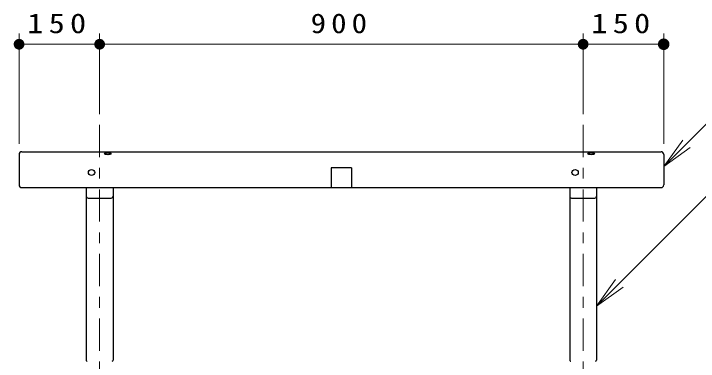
# Model space of a CAD drawing. Units: millimetres on the paper, scale 1:20. Extents: x -365 to 12, y -38 to 257.
# Drawn here: x -286.5 to -222.8, y 111.1 to 143.4 of the extents above; entities that cross this region are included whole.
import ezdxf

# ---------------------------------------------------------------- set-up
doc = ezdxf.new("R2010")
doc.units = ezdxf.units.MM
doc.linetypes.add('USER1', pattern=[4.5, 2.5, -2])
doc.linetypes.add('USER2', pattern=[6, 3, -1, 1, -1])
doc.layers.add('LY_1', color=7, linetype='Continuous', lineweight=25)
doc.styles.add('ＭＳ ゴシック', font='')
doc.styles.get('ＭＳ ゴシック').set_extended_font_data('MS Gothic')

# ---------------------------------------------------------------- blocks, each defined once
blk = doc.blocks.new('open_arrow')
at = {"color": 0, "linetype": 'Continuous', "lineweight": -2}
blk.add_lwpolyline([(7.5, 1.25), (0, 0), (7.5, -1.25)], dxfattribs=at)
blk = doc.blocks.new('filled_dot')
at = {"color": 0, "linetype": 'Continuous', "lineweight": -2, "const_width": 1.25}
blk.add_lwpolyline([(-0.625, 0, 1), (0.625, 0, 1)], format="xyb", close=True, dxfattribs=at)

msp = doc.modelspace()

# ---------------------------------------------------------------- linework, layer by layer
at = {"layer": 'LY_1', "lineweight": 13}
for p, q in [((-285.979, 131.322), (-285.979, 141.572)), ((-278.479, 134.072), (-278.479, 141.572)), ((-233.479, 134.072), (-233.479, 141.572)), ((-225.979, 131.322), (-225.979, 141.572)), ((-285.979, 140.572), (-278.479, 140.572)), ((-278.479, 140.572), (-233.479, 140.572)), ((-233.479, 140.572), (-225.979, 140.572)), ((-225.978, 129.19), (-215.372, 139.796)), ((-232.228, 116.207), (-221.622, 126.814))]:
    msp.add_line(p, q, dxfattribs=at)
at = {"layer": 'LY_1', "linetype": 'USER2', "lineweight": 13}
for p, q in [((-278.479, 133.072), (-278.479, 93.086)), ((-233.479, 133.072), (-233.479, 108.086))]:
    msp.add_line(p, q, dxfattribs=at)
at = {"layer": 'LY_1'}
for p, q in [((-285.979, 130.322), (-285.979, 127.485)), ((-285.729, 130.572), (-226.229, 130.572)), ((-225.979, 130.322), (-225.979, 127.485)), ((-285.729, 127.235), (-226.229, 127.235)), ((-279.729, 127.235), (-279.729, 111.186)), ((-277.229, 127.235), (-277.229, 111.186)), ((-234.729, 127.235), (-234.729, 111.186)), ((-232.229, 127.235), (-232.229, 111.186)), ((-279.554, 126.263), (-277.404, 126.263)), ((-234.553, 126.263), (-232.404, 126.263))]:
    msp.add_line(p, q, dxfattribs=at)
at = {"layer": 'LY_1', "linetype": 'USER1'}
for p, q in [((-256.929, 129.072), (-256.929, 127.235)), ((-255.029, 129.072), (-256.929, 129.072)), ((-255.029, 129.072), (-255.029, 127.235))]:
    msp.add_line(p, q, dxfattribs=at)
at = {"layer": 'LY_1'}
for centre, radius, start, end in [((-285.729, 130.322), 0.25, 89.99998, 179.99996), ((-226.229, 130.322), 0.25, 0, 89.99998), ((-285.729, 127.485), 0.25, 179.99998, 270.00002), ((-226.229, 127.485), 0.25, 270.00002, 0), ((-279.554, 126.438), 0.175, 179.99998, 270.00002), ((-277.404, 126.438), 0.175, 270.00002, 0), ((-234.554, 126.438), 0.175, 179.99998, 270.00002), ((-232.404, 126.438), 0.175, 270.00002, 0), ((-279.629, 111.186), 0.1, 179.99998, 270.00002), ((-277.329, 111.186), 0.1, 270.00002, 0), ((-234.629, 111.186), 0.1, 179.99998, 270.00002), ((-232.329, 111.186), 0.1, 270.00002, 0)]:
    msp.add_arc(centre, radius, start, end, dxfattribs=at)
for centre, ratio in [((-277.729, 130.393), 0.317319), ((-232.729, 130.393), 0.317312), ((-279.229, 128.642), 0.894976), ((-234.229, 128.642), 0.894955)]:
    msp.add_ellipse(centre, major_axis=(0.3, 0), ratio=ratio, dxfattribs=at)

# ---------------------------------------------------------------- block references
at = {"layer": 'LY_1', "lineweight": 13, "xscale": 0.4, "yscale": 0.4}
for p in [(-285.979, 140.572), (-278.479, 140.572)]:
    msp.add_blockref('filled_dot', p, dxfattribs=at)
at = {"layer": 'LY_1', "lineweight": 13}
for name, p, xscale, yscale, rotation in [('filled_dot', (-278.479, 140.572), 0.4, 0.4, 180), ('filled_dot', (-233.479, 140.572), 0.4, 0.4, 180), ('filled_dot', (-225.979, 140.572), 0.431, 0.431, 180), ('open_arrow', (-225.978, 129.19), 0.4, 0.4, 45), ('open_arrow', (-232.228, 116.207), 0.4, 0.4, 45)]:
    msp.add_blockref(name, p, dxfattribs=dict(at, xscale=xscale, yscale=yscale, rotation=rotation))

# ---------------------------------------------------------------- texts
at = {"layer": 'LY_1', "char_height": 1.833, "attachment_point": 8, "style": 'ＭＳ ゴシック'}
for s, insert in [('\\T1.33;\\W1.2;150', (-282.229, 141.572)), ('\\T1.33;\\W1.15;900', (-255.979, 141.572)), ('\\T1.33;\\W1.2;150', (-229.729, 141.572))]:
    msp.add_mtext(s, dxfattribs=dict(at, insert=insert))

doc.saveas('drawing.dxf')
